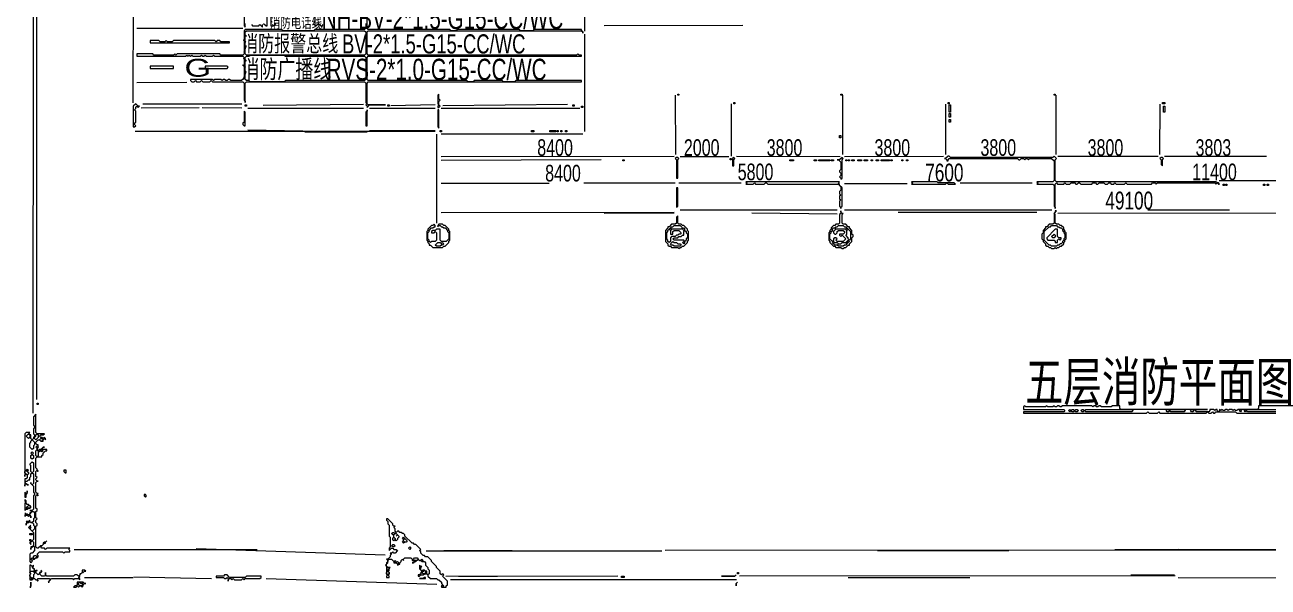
# Model space of a CAD drawing. Extents: x 10 to 1971, y 11 to 1392.
# Drawn here: x 10 to 1031, y 11 to 473 of the extents above; entities that cross this region are included whole.
import ezdxf

# ---------------------------------------------------------------- set-up
doc = ezdxf.new("R2010")
doc.units = 0
for name, color, linetype, lineweight in [('OCR_TEXT', 6, 'Continuous', 0), ('TRACE_CURVE', 6, 'Continuous', 0), ('TRACE_STRAIGHT', 5, 'Continuous', 0), ('TRACE_TEXT_SYMBOL', 6, 'Continuous', 0)]:
    doc.layers.add(name, color=color, linetype=linetype, lineweight=lineweight)
doc.styles.add('wqy-unicode', font='wqy-unicode.lff')

msp = doc.modelspace()

# ---------------------------------------------------------------- linework, layer by layer
at = {"layer": 'TRACE_CURVE', "color": 6}
for points in [[(190, 488), (190, 472), (191, 471), (191, 474)], [(190, 411), (191, 410), (191, 409), (191, 425), (192, 426), (289, 426), (290, 425), (290, 409), (291, 408), (290, 407), (291, 406), (291, 405), (293, 407), (306, 407), (292, 407), (291, 408), (291, 425), (292, 426), (467, 426), (467, 427), (413, 427), (412, 426), (403, 426), (402, 427), (379, 427), (378, 426), (374, 426), (373, 427), (292, 427), (291, 428), (291, 446), (292, 447), (467, 447), (467, 448), (465, 448), (464, 449), (463, 448), (292, 448), (291, 449), (291, 467), (292, 468), (467, 468), (468, 467), (468, 466), (468, 467), (467, 468), (467, 469), (428, 469), (427, 468), (417, 468), (416, 469), (365, 469), (364, 468), (360, 468), (359, 469), (292, 469), (291, 470), (291, 480)], [(206, 474), (208, 472), (209, 472), (209, 480)], [(212, 480), (212, 472), (214, 472), (216, 474)], [(248, 481), (248, 472), (249, 472), (251, 474), (254, 471), (254, 472), (255, 473)], [(196, 473), (197, 472), (202, 472), (203, 473), (205, 471), (205, 473)], [(290, 474), (290, 470), (289, 469), (248, 469), (247, 468)], [(247, 468), (222, 468), (221, 469), (191, 469), (190, 468), (190, 449), (189, 448), (171, 448), (170, 449), (135, 449), (134, 448), (133, 449), (132, 448), (116, 448), (115, 449), (102, 449), (102, 447), (142, 447), (143, 448), (144, 447), (145, 448), (146, 447), (147, 448), (148, 447), (154, 447), (155, 448), (156, 447), (157, 447), (158, 448), (159, 447), (164, 447), (165, 448), (166, 447), (189, 447), (190, 446), (190, 429), (188, 427), (179, 427), (178, 428), (177, 428), (176, 427), (175, 427), (174, 428), (173, 428), (172, 427), (171, 428), (166, 428), (165, 427), (164, 428), (146, 428), (146, 427), (147, 426), (149, 426), (150, 427), (151, 426), (154, 426), (155, 427), (156, 426), (162, 426), (163, 427), (164, 426), (189, 426), (190, 425), (190, 411)], [(19, 153), (17, 151), (17, 144), (18, 143), (18, 142), (17, 141), (17, 137), (18, 136), (18, 135), (17, 134), (17, 133), (16, 132), (15, 133), (15, 136), (14, 136), (13, 137), (14, 138), (11, 138), (10, 137), (10, 102), (10, 103), (11, 104), (12, 103), (12, 101), (11, 100), (10, 100), (10, 94), (10, 95), (11, 96), (12, 95), (13, 95), (12, 95), (10, 97), (11, 98), (12, 98), (13, 99), (14, 99), (14, 101), (15, 102), (15, 104), (16, 105), (17, 104), (17, 96), (16, 95), (15, 96), (15, 97), (15, 96), (17, 94), (17, 89), (18, 88), (18, 87), (17, 86), (17, 75), (16, 74), (14, 74), (15, 74), (16, 73), (15, 72), (14, 72), (14, 71), (13, 70), (12, 71), (11, 71), (10, 72)], [(19, 102), (19, 106), (20, 107), (21, 106), (20, 107), (20, 108), (19, 109), (19, 117), (20, 118), (24, 118), (24, 119), (25, 120), (25, 121), (27, 123), (28, 123), (28, 124), (25, 124), (24, 125), (25, 126), (26, 126), (25, 126), (23, 124), (22, 124), (21, 123), (20, 124), (20, 125), (21, 126), (21, 128), (20, 128), (19, 129), (19, 130), (21, 132), (22, 132), (23, 131), (25, 131), (25, 132), (26, 133), (27, 132), (27, 133), (26, 134), (25, 133), (24, 134), (23, 134), (22, 135), (23, 136), (25, 136), (26, 137), (20, 137), (19, 138), (19, 153)], [(14, 38), (14, 32), (15, 31), (16, 32), (16, 33), (17, 34), (18, 34), (19, 35), (20, 35), (21, 36), (21, 37), (20, 38), (22, 40), (41, 40), (42, 39), (43, 40), (47, 40), (47, 41), (46, 42), (47, 43), (28, 43), (27, 42), (26, 43), (24, 43), (23, 44), (26, 47), (27, 47), (27, 48), (28, 49), (27, 48), (26, 48), (25, 47), (25, 46), (24, 45), (23, 45), (21, 43), (20, 43), (19, 44), (19, 61), (20, 62), (20, 63), (19, 64), (19, 66), (20, 67), (19, 68), (19, 73), (20, 74), (20, 75), (19, 76), (19, 86), (20, 87), (21, 86), (20, 87), (21, 88), (20, 88), (19, 89), (19, 97), (20, 98), (21, 98), (20, 98), (19, 99), (19, 100), (20, 101), (19, 102)], [(10, 72), (11, 71), (10, 70), (10, 69), (11, 70), (12, 70), (13, 69), (14, 70), (15, 69), (15, 68), (15, 69), (14, 70), (14, 71), (16, 73), (17, 73), (18, 72), (18, 68), (17, 67), (17, 65), (16, 64), (15, 64), (14, 65), (14, 66), (13, 65), (11, 65), (12, 64), (11, 63), (11, 62), (11, 63), (12, 64), (13, 64), (14, 65), (15, 64), (16, 64), (17, 63), (17, 62), (18, 61), (18, 59), (16, 57), (14, 59), (15, 60), (14, 61), (15, 62), (13, 60), (17, 56), (17, 50), (15, 48), (14, 48), (14, 47), (15, 46), (15, 48), (16, 49), (17, 48), (17, 45), (16, 44), (15, 44), (15, 42), (15, 43), (17, 45), (18, 44), (18, 41), (16, 39), (15, 39), (14, 38)]]:
    msp.add_lwpolyline(points, dxfattribs=at)
for points in [[(191, 467), (192, 468), (289, 468), (290, 467), (290, 449), (289, 448), (192, 448), (191, 449)], [(194, 447), (195, 448), (223, 448), (224, 447), (289, 447), (290, 446), (290, 428), (289, 427), (224, 427), (223, 426), (195, 426), (194, 427), (192, 427), (191, 428), (191, 446), (192, 447)], [(13, 137), (14, 136), (14, 134), (13, 133), (11, 135)], [(19, 136), (20, 137), (21, 136), (21, 134), (19, 132), (18, 133), (18, 134), (19, 135)], [(22, 132), (23, 133), (24, 133), (25, 132), (24, 131), (23, 131)], [(15, 131), (16, 132), (18, 130), (18, 128), (17, 127), (17, 125), (16, 124), (14, 126), (14, 129), (15, 130)], [(19, 126), (20, 127), (21, 126), (20, 125)], [(19, 123), (20, 124), (21, 123), (21, 119), (20, 118), (19, 119)], [(21, 123), (22, 124), (23, 123), (22, 122)], [(23, 123), (24, 124), (25, 123), (24, 122)], [(16, 114), (17, 113), (17, 106), (16, 105), (15, 106), (15, 111), (14, 112)], [(15, 121), (16, 122), (17, 121), (16, 120)], [(15, 119), (16, 120), (17, 119), (17, 117), (16, 116), (15, 117)], [(10, 106), (11, 107), (13, 105), (13, 104), (12, 103), (10, 105)], [(11, 107), (12, 108), (13, 107), (12, 106)], [(13, 60), (14, 61), (15, 60), (14, 59)], [(15, 34), (16, 35), (17, 34), (16, 33)], [(17, 36), (18, 37), (19, 37), (20, 36), (18, 34), (17, 35)]]:
    msp.add_lwpolyline(points, close=True, dxfattribs=at)
at = {"layer": 'TRACE_STRAIGHT', "color": 5}
for p, q in [((16.9, 153.9), (17.3, 769.6)), ((19.7, 165.1), (19.7, 642.6)), ((99, 408.9), (99.1, 552.6)), ((469.8, 467.6), (470.1, 500.1)), ((102, 470), (189, 470)), ((485.6, 472.3), (599.4, 472.6)), ((469.7, 385.1), (469.7, 465.1)), ((101.9, 425.4), (143.1, 425.7)), ((544, 415.1), (544.1, 366.4)), ((681.7, 366.4), (681.7, 415.1)), ((856.7, 366.4), (856.7, 415.1)), ((105.6, 404.6), (153.1, 405)), ((106.9, 407.9), (188.1, 407.9)), ((155.6, 404.8), (188.1, 404.6)), ((193.1, 404.4), (288.1, 404.5)), ((205.6, 406.8), (288.1, 407.8)), ((293.1, 404.4), (346.9, 404.4)), ((310.6, 406.7), (346.9, 407.5)), ((351.9, 404.3), (465.6, 404.4)), ((353.1, 406.6), (455.6, 407.8)), ((590, 408), (590, 365)), ((766.1, 366.4), (766.2, 407.6)), ((942, 366.4), (942.1, 407.6)), ((100.6, 385.5), (346.9, 385.4)), ((193.1, 386.7), (238.1, 385.8)), ((240, 385), (291, 385)), ((293.1, 386.1), (346.9, 386)), ((348, 383), (348, 310)), ((351.9, 383.4), (468.1, 383.4)), ((351.9, 364.8), (543.1, 364.9)), ((351.9, 361.7), (483.1, 362.2)), ((548.1, 364.8), (588.1, 364.8)), ((594.4, 364.9), (679.4, 364.7)), ((683.1, 364.7), (764.4, 364.9)), ((858.1, 364.9), (940.6, 364.9)), ((945.6, 364.9), (1029.4, 364.9)), ((351.9, 342.7), (440.6, 342.8)), ((469, 343), (544, 343)), ((547, 343), (598, 343)), ((683.1, 342.5), (734.4, 342.5)), ((778, 343), (837, 343)), ((990.6, 344.9), (1118.1, 344.8)), ((351.9, 318.8), (543.1, 318.9)), ((485.6, 318.1), (543.1, 318.5)), ((548.1, 320.8), (676.9, 320.9)), ((606.9, 318.5), (676.9, 317.5)), ((683.1, 320.8), (853.1, 320.8)), ((727, 319), (841, 319)), ((858.1, 318.2), (1118.1, 318.5)), ((932, 321), (999, 321)), ((50.6, 42), (200.6, 41.9)), ((150.7, 42.8), (305.7, 37.5)), ((354, 41), (410, 41)), ((535.6, 41.4), (1803.1, 41.9)), ((710, 41), (818, 41)), ((905, 42), (977, 42)), ((956.9, 42.1), (1230.6, 41.9)), ((339.4, 40.7), (533.1, 40.8)), ((596.9, 20.2), (954.4, 20.6)), ((918, 21), (954, 21)), ((59, 19), (99, 19)), ((99.4, 19.4), (163.2, 18.2)), ((208.1, 18), (348.2, 13.4)), ((355.6, 19.9), (496.9, 20.2)), ((359.4, 17.3), (594.4, 17.4)), ((366, 20), (398, 20)), ((686, 19), (786, 19)), ((956.9, 18.9), (1121.9, 18.6))]:
    msp.add_line(p, q, dxfattribs=at)
at = {"layer": 'TRACE_TEXT_SYMBOL', "color": 6}
for points in [[(113, 460), (113, 458), (178, 458), (178, 459), (171, 459), (170, 460), (168, 460), (167, 459), (166, 460), (132, 460), (131, 459), (127, 459), (126, 460), (125, 459), (121, 459), (120, 460)], [(113, 439), (113, 437), (132, 437), (132, 439)], [(158, 439), (158, 437), (176, 437), (177, 438), (176, 439)], [(350, 416), (349, 415), (349, 408), (350, 407), (349, 406), (349, 405), (350, 405), (351, 406), (350, 407), (350, 410), (351, 411), (350, 412)], [(546, 416), (547, 416), (547, 415), (546, 415)], [(592, 409), (593, 409), (593, 408), (592, 408)], [(680, 416), (681, 416), (681, 415), (680, 415)], [(768, 409), (769, 409), (769, 408), (768, 408)], [(855, 416), (856, 416), (856, 415), (855, 415)], [(944, 409), (946, 409), (946, 408), (944, 408)], [(101, 408), (99, 406), (99, 389), (100, 389), (101, 390), (100, 391), (100, 392), (101, 393), (101, 402), (100, 403), (101, 404), (101, 405), (102, 406), (103, 405), (104, 406), (103, 406)], [(190, 402), (190, 393), (189, 392), (189, 391), (190, 390), (191, 390), (191, 401)], [(191, 407), (192, 407), (192, 406), (191, 406)], [(291, 403), (291, 402), (290, 401), (290, 390), (291, 390)], [(308, 407), (309, 407), (309, 406), (308, 406)], [(349, 403), (349, 389), (350, 388), (350, 403)], [(460, 407), (461, 407), (461, 406), (460, 406)], [(467, 406), (468, 406), (468, 405), (467, 405)], [(769, 407), (770, 407), (770, 401), (769, 401)], [(769, 400), (770, 400), (770, 397), (769, 397)], [(945, 406), (946, 406), (946, 401), (945, 401)], [(769, 395), (770, 395), (770, 393), (769, 393)], [(351, 386), (352, 386), (352, 385), (351, 385)], [(426, 386), (428, 386), (428, 385), (426, 385)], [(441, 386), (446, 386), (446, 385), (441, 385)], [(447, 386), (448, 386), (448, 385), (447, 385)], [(450, 386), (451, 386), (451, 385), (450, 385)], [(454, 386), (455, 386), (455, 385), (454, 385)], [(679, 382), (680, 382), (680, 380), (679, 380)], [(501, 362), (502, 362), (502, 361), (501, 361)], [(545, 364), (544, 363), (545, 362), (545, 347), (546, 347), (546, 362), (547, 363), (546, 364)], [(589, 363), (590, 363), (590, 362), (589, 362)], [(592, 364), (591, 363), (591, 357), (592, 357), (592, 362), (593, 363)], [(638, 362), (641, 362), (641, 361), (638, 361)], [(658, 362), (660, 362), (660, 361), (658, 361)], [(662, 362), (671, 362), (671, 361), (662, 361)], [(672, 362), (674, 362), (674, 361), (672, 361)], [(681, 364), (679, 362), (677, 362), (678, 362), (680, 360), (680, 354), (679, 353), (679, 352), (680, 351), (680, 349), (679, 348), (680, 347), (680, 346), (681, 347), (681, 362), (682, 363)], [(684, 362), (685, 362), (685, 361), (684, 361)], [(686, 362), (687, 362), (687, 361), (686, 361)], [(689, 362), (691, 362), (691, 361), (689, 361)], [(694, 362), (697, 362), (697, 361), (694, 361)], [(699, 362), (702, 362), (702, 361), (699, 361)], [(705, 362), (706, 362), (706, 361), (705, 361)], [(709, 362), (711, 362), (711, 361), (709, 361)], [(713, 362), (720, 362), (720, 361), (713, 361)], [(721, 362), (722, 362), (722, 361), (721, 361)], [(730, 362), (731, 362), (731, 361), (730, 361)], [(734, 362), (735, 362), (735, 361), (734, 361)], [(943, 364), (942, 363), (943, 362), (943, 358), (944, 357), (944, 362), (945, 363), (944, 364)], [(545, 339), (545, 323), (546, 324), (546, 339)], [(602, 344), (603, 343), (602, 342), (608, 342), (609, 343), (610, 342), (617, 342), (618, 343), (619, 343), (620, 342), (678, 342), (680, 340), (680, 337), (679, 336), (679, 334), (680, 333), (679, 332), (679, 330), (680, 329), (679, 328), (679, 324), (680, 323), (680, 322), (680, 323), (681, 324), (681, 339), (679, 341), (679, 342), (678, 343), (679, 344)], [(738, 344), (739, 343), (738, 342), (766, 342), (767, 343), (768, 342), (774, 342), (773, 343), (760, 343), (759, 344)], [(994, 342), (995, 342), (995, 341), (994, 341)], [(996, 342), (997, 342), (997, 341), (996, 341)], [(1027, 342), (1028, 342), (1028, 341), (1027, 341)], [(1030, 342), (1031, 342), (1031, 341), (1030, 341)], [(680, 320), (680, 318), (679, 317), (679, 310), (678, 309), (676, 309), (675, 308), (674, 308), (672, 306), (672, 305), (671, 304), (671, 303), (670, 302), (670, 296), (671, 295), (671, 294), (674, 291), (675, 291), (676, 290), (680, 290), (681, 289), (682, 289), (683, 290), (684, 290), (686, 292), (687, 292), (687, 293), (689, 295), (689, 298), (690, 299), (690, 300), (689, 301), (689, 304), (687, 306), (687, 307), (686, 307), (684, 309), (682, 309), (681, 310), (681, 317), (682, 318), (681, 318), (680, 319)], [(856, 320), (856, 319), (855, 318), (855, 310), (854, 309), (851, 309), (849, 307), (848, 307), (848, 306), (846, 304), (846, 302), (845, 301), (845, 297), (846, 296), (846, 295), (848, 293), (848, 292), (849, 291), (850, 291), (851, 290), (852, 290), (853, 289), (855, 289), (856, 290), (857, 289), (858, 290), (859, 290), (860, 291), (861, 291), (863, 293), (863, 294), (864, 295), (864, 296), (865, 297), (865, 302), (864, 303), (864, 304), (863, 305), (863, 306), (861, 308), (860, 308), (859, 309), (857, 309), (856, 310), (856, 317), (855, 318), (857, 320)], [(546, 316), (545, 315), (545, 310), (544, 309), (541, 309), (539, 307), (538, 307), (538, 306), (536, 304), (536, 295), (538, 293), (538, 292), (539, 291), (540, 291), (541, 290), (546, 290), (547, 289), (548, 290), (549, 290), (550, 291), (551, 291), (554, 294), (554, 295), (555, 296), (555, 303), (554, 304), (554, 305), (551, 308), (550, 308), (549, 309), (547, 309), (546, 310)], [(542, 307), (543, 308), (548, 308), (550, 306), (549, 305), (541, 305), (540, 306), (541, 307)], [(677, 307), (678, 308), (682, 308), (683, 307), (684, 307), (685, 306), (684, 305), (676, 305), (675, 306), (676, 307)], [(852, 307), (853, 308), (857, 308), (858, 307), (859, 307), (860, 306), (861, 306), (862, 305), (862, 304), (863, 303), (863, 302), (864, 301), (864, 298), (863, 297), (863, 296), (862, 295), (862, 294), (861, 293), (860, 293), (859, 292), (858, 292), (857, 291), (853, 291), (852, 292), (851, 292), (847, 296), (847, 303), (851, 307)], [(538, 304), (539, 305), (540, 304), (540, 301), (542, 301), (542, 303), (543, 304), (547, 304), (549, 302), (548, 301), (547, 301), (546, 300), (545, 300), (544, 299), (541, 299), (540, 298), (540, 295), (539, 294), (538, 295), (538, 296), (537, 297), (537, 302), (538, 303)], [(539, 305), (540, 306), (541, 305), (540, 304)], [(551, 303), (552, 304), (553, 303), (553, 302), (554, 301), (554, 298), (553, 297), (553, 296), (552, 295), (551, 296), (543, 296), (542, 297), (543, 298), (546, 298), (547, 299), (549, 299), (550, 300), (551, 300)], [(550, 305), (551, 306), (552, 305), (551, 304)], [(672, 303), (673, 304), (674, 303), (674, 302), (675, 301), (676, 301), (677, 302), (677, 303), (678, 304), (682, 304), (683, 303), (683, 302), (682, 301), (679, 301), (679, 300), (680, 299), (681, 300), (684, 297), (682, 295), (677, 295), (676, 296), (677, 297), (676, 298), (675, 298), (674, 297), (674, 296), (673, 295), (671, 297), (671, 301), (672, 302)], [(673, 305), (674, 306), (675, 306), (676, 305), (674, 303), (673, 304)], [(684, 305), (685, 306), (686, 305), (685, 304)], [(685, 304), (686, 305), (688, 303), (688, 297), (687, 296), (686, 297), (686, 298), (684, 300), (685, 301)], [(856, 305), (849, 298), (849, 297), (850, 296), (855, 296), (856, 295), (856, 294), (858, 294), (858, 296), (859, 297), (860, 296), (861, 297), (861, 298), (859, 298), (858, 299), (858, 305)], [(855, 301), (856, 300), (856, 299), (855, 298), (854, 298), (853, 299)], [(349, 294), (351, 294), (352, 293), (352, 292), (351, 291), (348, 291), (347, 292)], [(352, 293), (353, 294), (354, 293), (353, 292)], [(542, 295), (543, 294), (545, 294), (546, 293), (548, 293), (549, 292), (548, 291), (543, 291), (542, 292), (541, 292), (540, 293)], [(550, 294), (551, 295), (552, 294), (551, 293)], [(673, 294), (674, 295), (675, 294), (674, 293)], [(674, 293), (675, 294), (677, 294), (678, 293), (677, 292), (675, 292)], [(680, 293), (681, 294), (684, 294), (685, 293), (684, 292), (683, 292), (682, 291), (678, 291), (677, 292), (678, 293)], [(684, 294), (685, 295), (686, 294), (685, 293)], [(685, 295), (686, 296), (687, 295), (686, 294)], [(20, 162), (21, 162), (21, 161), (20, 161)], [(867, 156), (868, 157), (869, 156), (868, 155)], [(869, 156), (870, 157), (871, 157), (872, 156), (871, 155), (870, 155)], [(872, 156), (873, 157), (874, 157), (875, 156), (874, 155), (873, 155)], [(877, 156), (878, 157), (879, 157), (880, 156), (879, 155), (878, 155)], [(880, 156), (881, 157), (919, 157), (920, 156), (919, 155), (881, 155)], [(947, 156), (948, 157), (949, 157), (950, 156), (949, 155), (948, 155)], [(950, 156), (951, 157), (962, 157), (963, 156), (962, 155), (951, 155)], [(967, 156), (968, 157), (969, 157), (970, 156), (969, 155), (968, 155)], [(1007, 156), (1008, 157), (1009, 156), (1008, 155)], [(1011, 156), (1012, 157), (1013, 156), (1012, 155)], [(1013, 156), (1014, 157), (1053, 157), (1054, 156), (1053, 155), (1014, 155)], [(42, 107), (42, 106), (43, 105), (44, 105), (44, 107)], [(12, 90), (12, 89), (11, 88), (10, 89), (10, 85), (11, 85), (11, 87), (12, 88)], [(10, 83), (10, 82), (11, 81), (10, 80), (10, 74), (11, 75), (12, 75), (13, 76), (14, 76), (15, 77), (13, 79), (12, 79), (11, 80), (11, 82)], [(108, 87), (108, 86), (109, 85), (110, 86), (109, 87)], [(11, 76), (12, 77), (13, 76), (12, 75)], [(12, 77), (13, 78), (14, 78), (15, 77), (14, 76), (13, 76)], [(14, 55), (16, 55), (16, 54), (14, 54)], [(311, 55), (312, 56), (313, 56), (314, 55), (313, 54), (312, 54)], [(312, 51), (313, 52), (314, 51), (314, 50), (313, 49), (312, 50)], [(313, 54), (314, 55), (315, 55), (316, 54), (315, 53), (316, 54), (317, 53), (317, 52), (316, 51), (316, 50), (315, 49), (314, 50), (314, 51), (313, 52)], [(320, 51), (321, 52), (322, 51), (321, 50)], [(14, 50), (15, 50), (15, 49), (14, 49)], [(311, 45), (312, 46), (313, 46), (314, 45), (313, 44), (312, 44)], [(320, 48), (321, 49), (322, 48), (321, 47)], [(321, 50), (322, 51), (324, 49), (323, 48), (322, 48), (321, 49)], [(325, 43), (326, 44), (327, 43), (326, 42)], [(313, 32), (314, 33), (315, 32), (314, 31)], [(315, 31), (316, 32), (317, 31), (316, 30)], [(329, 34), (330, 35), (332, 35), (333, 34), (332, 33), (330, 33)], [(335, 33), (336, 34), (337, 33), (336, 32)], [(14, 23), (15, 24), (17, 24), (18, 23), (18, 22), (17, 21), (17, 19), (16, 18), (14, 20), (14, 21), (15, 22)], [(17, 24), (18, 25), (19, 24), (18, 23)], [(174, 21), (173, 20), (167, 20), (167, 19), (173, 19), (174, 18), (175, 18), (176, 19), (177, 18), (177, 16), (177, 17), (178, 18), (179, 18), (180, 17), (181, 18), (182, 17), (188, 17), (189, 18), (190, 17), (191, 18), (203, 18), (204, 19), (204, 20), (192, 20), (191, 19), (178, 19), (176, 21)], [(307, 25), (308, 26), (309, 25), (308, 24)], [(307, 23), (308, 24), (309, 23), (309, 22), (308, 21), (307, 22)], [(338, 25), (339, 24), (339, 23), (338, 22), (337, 22), (336, 23)], [(594, 21), (593, 20), (582, 20), (593, 20)], [(595, 23), (596, 23), (596, 22), (595, 22)], [(14, 18), (15, 19), (16, 18), (15, 17)], [(15, 15), (15, 12), (14, 11), (15, 11)], [(53, 15), (53, 13), (52, 12), (51, 12), (50, 11), (52, 11), (53, 12), (54, 11), (55, 12), (56, 12), (57, 11), (58, 12), (58, 13), (59, 14), (60, 14), (59, 14), (58, 15)], [(54, 14), (55, 15), (56, 14), (57, 14), (58, 13), (57, 12), (55, 12), (54, 13)], [(57, 14), (58, 15), (59, 14), (58, 13)], [(338, 19), (337, 18), (334, 18), (339, 18), (339, 19)], [(352, 12), (353, 13), (354, 12), (353, 11)], [(500, 20), (502, 20), (502, 19), (500, 19)], [(595, 15), (594, 14), (594, 12), (594, 14)]]:
    msp.add_lwpolyline(points, close=True, dxfattribs=at)
for points in [[(768, 365), (766, 363), (765, 363), (766, 363), (767, 362), (767, 361), (768, 361), (768, 362), (769, 363), (825, 363), (826, 362), (827, 362), (828, 363), (830, 363), (831, 362), (832, 363), (833, 363), (834, 362), (835, 363), (853, 363), (855, 361), (855, 345), (854, 344), (841, 344), (842, 343), (841, 342), (854, 342), (855, 341), (855, 324), (856, 323), (856, 322), (856, 342), (857, 343), (858, 342), (863, 342), (864, 343), (865, 342), (868, 342), (869, 343), (872, 343), (873, 342), (874, 342), (875, 343), (876, 343), (877, 342), (886, 342), (887, 343), (889, 343), (890, 342), (891, 342), (892, 343), (896, 343), (897, 342), (899, 342), (900, 343), (901, 343), (902, 342), (904, 342), (905, 343), (906, 342), (913, 342), (914, 343), (915, 342), (935, 342)], [(935, 342), (936, 343), (938, 343), (939, 342), (940, 343), (987, 343), (988, 342), (989, 343), (990, 342), (991, 342), (990, 343), (989, 343), (988, 344), (857, 344), (856, 345), (856, 362), (857, 363), (855, 365), (854, 364), (770, 364), (769, 365), (768, 365)], [(346, 309), (345, 308), (344, 308), (341, 305), (341, 304), (340, 303), (340, 296), (341, 295), (341, 294), (342, 293), (342, 292), (343, 292), (345, 290), (353, 290), (354, 291), (355, 291), (358, 294), (358, 295), (359, 296), (359, 303), (358, 304), (358, 305), (355, 308), (354, 308), (353, 309), (350, 309), (349, 308), (349, 307), (350, 308), (351, 308), (352, 307), (353, 307), (354, 306), (355, 306), (357, 304), (357, 303), (358, 302), (358, 297), (356, 295), (352, 295), (351, 296), (351, 305), (348, 305), (347, 304), (345, 304), (344, 303), (344, 302), (346, 302), (347, 303), (348, 302), (348, 296), (347, 295), (344, 295), (343, 294), (342, 295), (342, 296), (341, 297), (341, 302), (342, 303), (342, 304), (344, 306), (345, 306), (346, 307), (347, 307)], [(347, 307), (347, 308), (346, 309)], [(831, 160), (830, 159), (830, 157), (863, 157), (864, 156), (863, 155), (830, 155), (830, 154), (931, 154), (932, 155), (933, 154), (940, 154), (941, 155), (942, 154), (980, 154), (981, 155), (982, 154), (984, 154), (985, 155), (986, 154), (987, 154), (988, 155), (1004, 155), (1005, 154), (1107, 154)], [(971, 156), (972, 157), (981, 157), (910, 157), (909, 158), (909, 160), (903, 160), (902, 159), (894, 159), (893, 160), (892, 160), (891, 159), (890, 159), (889, 160), (888, 160), (887, 159), (886, 160), (862, 160), (861, 159), (860, 159), (859, 160), (858, 160), (857, 159), (856, 159), (855, 160), (854, 159), (850, 159), (849, 160), (848, 159), (832, 159), (831, 160)], [(1056, 160), (1023, 160), (1023, 158), (1022, 157), (1006, 157), (1005, 156), (1004, 156), (1003, 157), (1002, 156), (1001, 157), (999, 157), (998, 156), (997, 157), (996, 157), (995, 156), (994, 156), (993, 157), (992, 156), (991, 157), (991, 156), (990, 155), (989, 156), (989, 157), (988, 157), (987, 156), (986, 157), (983, 157), (983, 156), (982, 155), (972, 155), (971, 156)], [(307, 67), (307, 66), (308, 65), (308, 63), (309, 62), (309, 53), (310, 52), (310, 44), (309, 43), (309, 41), (311, 43), (312, 43), (313, 42), (315, 42), (316, 41), (314, 39), (313, 39), (312, 40), (311, 39), (310, 39), (311, 38), (310, 37), (310, 36), (308, 34), (307, 34), (308, 33), (308, 32), (307, 31), (307, 30), (306, 29), (307, 28), (307, 22), (308, 21), (307, 20), (307, 19), (309, 19), (309, 20), (308, 21), (309, 22), (309, 23), (308, 24), (309, 25), (309, 26), (310, 27), (308, 27), (307, 28), (307, 30), (308, 31), (308, 33), (309, 34), (311, 34), (313, 32), (313, 31), (315, 31), (316, 30), (316, 29), (317, 30), (318, 30), (318, 31), (319, 32), (319, 33), (320, 34), (321, 33), (321, 34)], [(354, 21), (353, 22), (352, 21), (351, 22), (351, 24), (348, 27), (348, 28), (344, 32), (344, 33), (341, 36), (339, 36), (338, 37), (337, 37), (335, 39), (335, 40), (334, 41), (335, 42), (331, 46), (330, 46), (329, 47), (328, 47), (322, 53), (322, 54), (321, 55), (320, 55), (319, 56), (318, 56), (317, 57), (316, 57), (315, 56), (314, 57), (314, 59), (313, 60), (314, 61), (313, 61), (312, 62), (312, 63), (308, 67), (307, 67)], [(321, 34), (322, 35), (327, 35), (328, 34), (328, 33), (329, 33), (330, 32), (329, 31), (328, 31), (329, 31), (330, 32), (331, 32), (333, 34), (334, 33), (335, 33), (336, 32), (338, 32), (339, 31), (339, 29), (341, 27), (341, 26), (342, 25), (342, 22), (341, 21), (340, 22), (340, 24), (339, 24), (338, 25), (337, 25), (336, 24), (335, 25), (335, 27), (336, 28), (335, 28), (334, 29), (334, 26), (336, 24), (335, 23), (335, 22), (334, 21), (333, 21), (333, 20), (334, 20), (335, 21), (337, 21), (338, 22), (340, 22), (341, 21), (341, 20), (343, 18), (348, 18), (349, 17), (350, 17), (352, 15), (352, 14), (353, 13), (352, 12), (352, 11), (356, 11), (356, 12), (357, 13), (357, 16), (353, 20), (354, 21)], [(14, 29), (14, 23), (15, 22), (14, 21), (14, 17), (16, 17), (17, 18), (18, 18), (19, 17), (20, 17), (21, 16), (20, 17), (21, 18), (30, 18), (31, 17), (29, 15), (30, 15), (30, 16), (32, 18), (49, 18), (50, 17), (51, 18), (54, 18), (55, 17), (55, 18), (54, 19), (55, 20), (55, 21), (57, 23), (58, 23), (59, 24), (60, 24), (59, 25), (57, 25), (57, 23), (56, 22), (55, 22), (55, 21), (54, 20), (53, 21), (51, 21), (50, 20), (28, 20), (27, 21), (27, 23), (27, 21), (26, 20), (24, 20), (22, 22), (24, 24), (23, 25), (24, 24), (23, 23), (22, 23), (22, 22), (21, 21), (19, 23), (19, 24), (20, 25), (19, 24), (18, 25), (18, 26), (17, 26), (16, 27)], [(16, 27), (17, 28), (17, 29), (16, 28), (15, 29), (14, 29)]]:
    msp.add_lwpolyline(points, dxfattribs=at)

# ---------------------------------------------------------------- texts
at = {"layer": 'OCR_TEXT', "color": 6, "style": 'wqy-unicode'}
for s, height, width, p in [('消防电话线', 8.7, 0.72, (211.2, 470.1)), ('NH-BV-2*1.5-G15-CC/WC', 17.575, 0.72, (253.7, 469.4)), ('消防报警总线', 13.39, 0.72, (188.4, 450.8)), ('BV-2*1.5-G15-CC/WC', 15.725, 0.72, (270.4, 449.3)), ('G', 14.7, 1.435058, (141, 430.2)), ('消防广播线', 15.03, 0.72, (187.8, 429)), ('RVS-2*1.0-G15-CC/WC', 17.575, 0.72, (257.8, 427.4)), ('8400', 13.67, 0.72, (430.7, 365.2)), ('2000', 13.67, 0.72, (551.1, 365.2)), ('3800', 13.67, 0.72, (619.1, 365.2)), ('3800', 13.67, 0.72, (707.6, 365.2)), ('3800', 13.67, 0.72, (794.6, 365.2)), ('3800', 13.67, 0.72, (882.6, 365.2)), ('3803', 13.67, 0.72, (971.2, 365.2)), ('8400', 13.67, 0.72, (437.2, 344.2)), ('5800', 13.67, 0.72, (595.3, 345.2)), ('7600', 14.64, 0.72, (749.3, 344.2)), ('11400', 13.67, 0.72, (968.5, 345.2)), ('49100', 14.64, 0.72, (897.2, 321.2)), ('五层消防平面图', 32.14, 0.72, (831.2, 163.6))]:
    msp.add_text(s, height=height, dxfattribs=dict(at, width=width)).set_placement(p)

doc.saveas('drawing.dxf')
